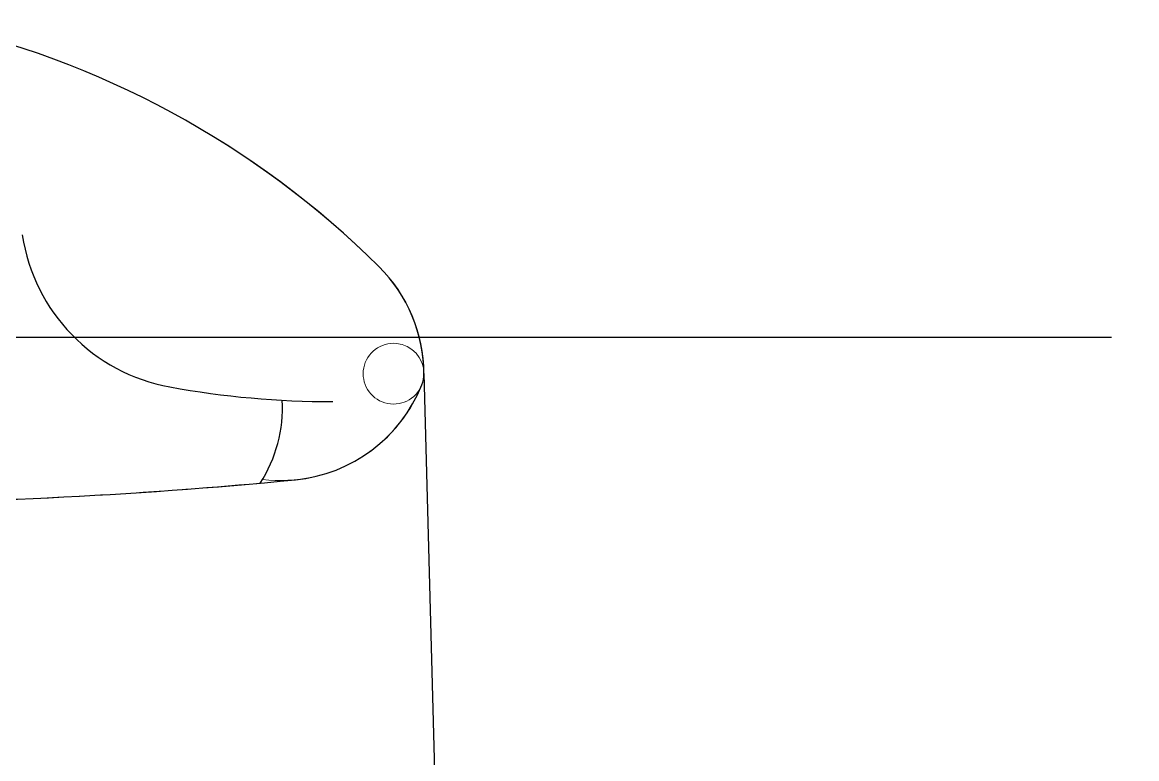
# Model space of a CAD drawing. Header units: millimetres. Extents: x 2148 to 2681, y 758 to 986.
# Drawn here: x 2293.4048 to 2293.8939, y 875.3336 to 875.6568 of the extents above; entities that cross this region are included whole.
import ezdxf

# ---------------------------------------------------------------- set-up
doc = ezdxf.new("R2010")
doc.units = ezdxf.units.MM
doc.linetypes.add('CENTER2', pattern=[28.575000000000003, 19.05, -3.175, 3.175, -3.175])
for name, color, linetype in [('0.1', 193, 'Continuous'), ('0.4', 121, 'Continuous'), ('S_GRID LINES', 252, 'Continuous')]:
    doc.layers.add(name, color=color, linetype=linetype)

msp = doc.modelspace()

# ---------------------------------------------------------------- linework, layer by layer
at = {"layer": '0.1'}
msp.add_line((2293.581099038554, 875.5026324430899, -1.97790778295878e-08), (2293.587635074876, 875.2588024277309, -1.97790778295878e-08), dxfattribs=at)
msp.add_line((2293.581099038554, 875.5026324430899, -1.97790778295878e-08), (2293.587635074876, 875.2588024277309, -1.97790778295878e-08), dxfattribs=at)
msp.add_line((2293.581099038554, 875.5026324430899, -1.97790778295878e-08), (2293.587635074876, 875.2588024277309, -1.97790778295878e-08), dxfattribs=at)
msp.add_line((2293.581099038554, 875.5026324430899, -1.97790778295878e-08), (2293.587635074876, 875.2588024277309, -1.97790778295878e-08), dxfattribs=at)
msp.add_line((2293.581099038554, 875.5026324430899, -1.97790778295878e-08), (2293.587635074876, 875.2588024277309, -1.97790778295878e-08), dxfattribs=at)
msp.add_line((2293.581099038554, 875.5026324430899, -1.97790778295878e-08), (2293.587635074876, 875.2588024277309, -1.97790778295878e-08), dxfattribs=at)
msp.add_line((2293.581099038554, 875.5026324430899, -1.97790778295878e-08), (2293.587635074876, 875.2588024277309, -1.97790778295878e-08), dxfattribs=at)
msp.add_line((2293.581099038554, 875.5026324430899, -1.97790778295878e-08), (2293.587635074876, 875.2588024277309, -1.97790778295878e-08), dxfattribs=at)
msp.add_line((2293.581099038554, 875.5026324430899, -1.97790778295878e-08), (2293.587635074876, 875.2588024277309, -1.97790778295878e-08), dxfattribs=at)
msp.add_line((2293.581099038554, 875.5026324430899, -1.97790778295878e-08), (2293.587635074876, 875.2588024277309, -1.97790778295878e-08), dxfattribs=at)
for centre, radius, start, end in [((2293.27972090767, 875.2655340119334, -1.97790778295878e-08), 0.3999989999899999, 45.23985393808178, 77.85706656655718), ((2293.27972090767, 875.2655340119334, -1.97790778295878e-08), 0.3999989999899999, 45.23985393808178, 77.85706656655718), ((2293.27972090767, 875.2655340119334, -1.97790778295878e-08), 0.3999989999899999, 45.23985393808178, 77.85706656655718), ((2293.27972090767, 875.2655340119334, -1.97790778295878e-08), 0.3999989999899999, 45.23985393808178, 77.85706656655718), ((2293.27972090767, 875.2655340119334, -1.97790778295878e-08), 0.3999989999899999, 45.23985393808178, 77.85706656655718), ((2293.27972090767, 875.2655340119334, -1.97790778295878e-08), 0.3999989999899999, 45.23985393808178, 77.85706656655718), ((2293.27972090767, 875.2655340119334, -1.97790778295878e-08), 0.3999989999899999, 45.23985393808178, 77.85706656655718), ((2293.27972090767, 875.2655340119334, -1.97790778295878e-08), 0.3999989999899999, 45.23985393808178, 77.85706656655718), ((2293.27972090767, 875.2655340119334, -1.97790778295878e-08), 0.3999989999899999, 45.23985393808178, 77.85706656655718), ((2293.27972090767, 875.2655340119334, -1.97790778295878e-08), 0.3999989999899999, 45.23985393808178, 77.85706656655718), ((2293.483923317824, 875.5754366191056, -1.97790778295878e-08), 0.079999799998, 188.6098964166623, 259.7071829857526), ((2293.483923317824, 875.5754366191056, -1.97790778295878e-08), 0.079999799998, 188.6098964166623, 259.7071829857526), ((2293.483923317824, 875.5754366191056, -1.97790778295878e-08), 0.079999799998, 188.6098964166623, 259.7071829857526), ((2293.483923317824, 875.5754366191056, -1.97790778295878e-08), 0.079999799998, 188.6098964166623, 259.7071829857526), ((2293.483923317824, 875.5754366191056, -1.97790778295878e-08), 0.079999799998, 188.6098964166623, 259.7071829857526), ((2293.483923317824, 875.5754366191056, -1.97790778295878e-08), 0.079999799998, 188.6098964166623, 259.7071829857526), ((2293.483923317824, 875.5754366191056, -1.97790778295878e-08), 0.079999799998, 188.6098964166623, 259.7071829857526), ((2293.483923317824, 875.5754366191056, -1.97790778295878e-08), 0.079999799998, 188.6098964166623, 259.7071829857526), ((2293.483923317824, 875.5754366191056, -1.97790778295878e-08), 0.079999799998, 188.6098964166623, 259.7071829857526), ((2293.483923317824, 875.5754366191056, -1.97790778295878e-08), 0.079999799998, 188.6098964166623, 259.7071829857526), ((2293.514433812397, 875.5022203188807, -1.97790778295878e-08), 0.06666649999833334, 0, 45.23985393808178), ((2293.514433812397, 875.5022203188807, -1.97790778295878e-08), 0.06666649999833334, 0, 45.23985393808178), ((2293.514433812397, 875.5022203188807, -1.97790778295878e-08), 0.06666649999833334, 0, 45.23985393808178), ((2293.514433812397, 875.5022203188807, -1.97790778295878e-08), 0.06666649999833334, 0, 45.23985393808178), ((2293.514433812397, 875.5022203188807, -1.97790778295878e-08), 0.06666649999833334, 0, 45.23985393808178), ((2293.514433812397, 875.5022203188807, -1.97790778295878e-08), 0.06666649999833334, 0, 45.23985393808178), ((2293.514433812397, 875.5022203188807, -1.97790778295878e-08), 0.06666649999833334, 0, 45.23985393808178), ((2293.514433812397, 875.5022203188807, -1.97790778295878e-08), 0.06666649999833334, 0, 45.23985393808178), ((2293.514433812397, 875.5022203188807, -1.97790778295878e-08), 0.06666649999833334, 0, 45.23985393808178), ((2293.514433812397, 875.5022203188807, -1.97790778295878e-08), 0.06666649999833334, 0, 45.23985393808178), ((2293.567765993317, 875.502550018248, -1.97790778295878e-08), 0.01333329999966667, 338.2052513048289, 0.354197793494973), ((2293.567765993317, 875.502550018248, -1.97790778295878e-08), 0.01333329999966667, 338.2052513048289, 0.354197793494973), ((2293.567765993317, 875.502550018248, -1.97790778295878e-08), 0.01333329999966667, 338.2052513048289, 0.354197793494973), ((2293.567765993317, 875.502550018248, -1.97790778295878e-08), 0.01333329999966667, 338.2052513048289, 0.354197793494973), ((2293.567765993317, 875.502550018248, -1.97790778295878e-08), 0.01333329999966667, 338.2052513048289, 0.354197793494973), ((2293.567765993317, 875.502550018248, -1.97790778295878e-08), 0.01333329999966667, 338.2052513048289, 0.354197793494973), ((2293.567765993317, 875.502550018248, -1.97790778295878e-08), 0.01333329999966667, 338.2052513048289, 0.354197793494973), ((2293.567765993317, 875.502550018248, -1.97790778295878e-08), 0.01333329999966667, 338.2052513048289, 0.354197793494973), ((2293.567765993317, 875.502550018248, -1.97790778295878e-08), 0.01333329999966667, 338.2052513048289, 0.354197793494973), ((2293.567765993317, 875.502550018248, -1.97790778295878e-08), 0.01333329999966667, 338.2052513048289, 0.354197793494973), ((2293.518245057919, 875.5223517146321, -1.97790778295878e-08), 0.06666649999833334, 275.5579196270638, 338.2052513048289), ((2293.518245057919, 875.5223517146321, -1.97790778295878e-08), 0.06666649999833334, 275.5579196270638, 338.2052513048289), ((2293.518245057919, 875.5223517146321, -1.97790778295878e-08), 0.06666649999833334, 275.5579196270638, 338.2052513048289), ((2293.518245057919, 875.5223517146321, -1.97790778295878e-08), 0.06666649999833334, 275.5579196270638, 338.2052513048289), ((2293.518245057919, 875.5223517146321, -1.97790778295878e-08), 0.06666649999833334, 275.5579196270638, 338.2052513048289), ((2293.518245057919, 875.5223517146321, -1.97790778295878e-08), 0.06666649999833334, 275.5579196270638, 338.2052513048289), ((2293.518245057919, 875.5223517146321, -1.97790778295878e-08), 0.06666649999833334, 275.5579196270638, 338.2052513048289), ((2293.518245057919, 875.5223517146321, -1.97790778295878e-08), 0.06666649999833334, 275.5579196270638, 338.2052513048289), ((2293.518245057919, 875.5223517146321, -1.97790778295878e-08), 0.06666649999833334, 275.5579196270638, 338.2052513048289), ((2293.518245057919, 875.5223517146321, -1.97790778295878e-08), 0.06666649999833334, 275.5579196270638, 338.2052513048289), ((2293.541100412392, 875.8902862147031, -1.97790778295878e-08), 0.3999989999899999, 259.7071829857526, 270), ((2293.541100412392, 875.8902862147031, -1.97790778295878e-08), 0.3999989999899999, 259.7071829857526, 270), ((2293.541100412392, 875.8902862147031, -1.97790778295878e-08), 0.3999989999899999, 259.7071829857526, 270), ((2293.541100412392, 875.8902862147031, -1.97790778295878e-08), 0.3999989999899999, 259.7071829857526, 270), ((2293.541100412392, 875.8902862147031, -1.97790778295878e-08), 0.3999989999899999, 259.7071829857526, 270), ((2293.541100412392, 875.8902862147031, -1.97790778295878e-08), 0.3999989999899999, 259.7071829857526, 270), ((2293.541100412392, 875.8902862147031, -1.97790778295878e-08), 0.3999989999899999, 259.7071829857526, 270), ((2293.541100412392, 875.8902862147031, -1.97790778295878e-08), 0.3999989999899999, 259.7071829857526, 270), ((2293.541100412392, 875.8902862147031, -1.97790778295878e-08), 0.3999989999899999, 259.7071829857526, 270), ((2293.541100412392, 875.8902862147031, -1.97790778295878e-08), 0.3999989999899999, 259.7071829857526, 270), ((2293.458981311547, 875.4873461900813, -1.97790778295878e-08), 0.05999984999849999, 326.8616794757604, 3.400537915627815), ((2293.458981311547, 875.4873461900813, -1.97790778295878e-08), 0.05999984999849999, 326.8616794757604, 3.400537915627815), ((2293.458981311547, 875.4873461900813, -1.97790778295878e-08), 0.05999984999849999, 326.8616794757604, 3.400537915627815), ((2293.458981311547, 875.4873461900813, -1.97790778295878e-08), 0.05999984999849999, 326.8616794757604, 3.400537915627815), ((2293.458981311547, 875.4873461900813, -1.97790778295878e-08), 0.05999984999849999, 326.8616794757604, 3.400537915627815), ((2293.458981311547, 875.4873461900813, -1.97790778295878e-08), 0.05999984999849999, 326.8616794757604, 3.400537915627815), ((2293.458981311547, 875.4873461900813, -1.97790778295878e-08), 0.05999984999849999, 326.8616794757604, 3.400537915627815), ((2293.458981311547, 875.4873461900813, -1.97790778295878e-08), 0.05999984999849999, 326.8616794757604, 3.400537915627815), ((2293.458981311547, 875.4873461900813, -1.97790778295878e-08), 0.05999984999849999, 326.8616794757604, 3.400537915627815), ((2293.458981311547, 875.4873461900813, -1.97790778295878e-08), 0.05999984999849999, 326.8616794757604, 3.400537915627815), ((2293.307767662412, 877.6853223659515, -1.97790778295878e-08), 2.239853738247487, 264.4420803729362, 275.5579196270638), ((2293.307767662412, 877.6853223659515, -1.97790778295878e-08), 2.239853738247487, 264.4420803729362, 275.5579196270638), ((2293.307767662412, 877.6853223659515, -1.97790778295878e-08), 2.239853738247487, 264.4420803729362, 275.5579196270638), ((2293.307767662412, 877.6853223659515, -1.97790778295878e-08), 2.239853738247487, 264.4420803729362, 275.5579196270638), ((2293.307767662412, 877.6853223659515, -1.97790778295878e-08), 2.239853738247487, 264.4420803729362, 275.5579196270638), ((2293.307767662412, 877.6853223659515, -1.97790778295878e-08), 2.239853738247487, 264.4420803729362, 275.5579196270638), ((2293.307767662412, 877.6853223659515, -1.97790778295878e-08), 2.239853738247487, 264.4420803729362, 275.5579196270638), ((2293.307767662412, 877.6853223659515, -1.97790778295878e-08), 2.239853738247487, 264.4420803729362, 275.5579196270638), ((2293.307767662412, 877.6853223659515, -1.97790778295878e-08), 2.239853738247487, 264.4420803729362, 275.5579196270638), ((2293.307767662412, 877.6853223659515, -1.97790778295878e-08), 2.239853738247487, 264.4420803729362, 275.5579196270638)]:
    msp.add_arc(centre, radius, start, end, dxfattribs=at)
at = {"layer": '0.4', "color": 193, "lineweight": 0, "ltscale": 0.5}
msp.add_line((2293.581099038554, 875.5026324430899, -1.97790778295878e-08), (2293.587635074876, 875.2588024277309, -1.97790778295878e-08), dxfattribs=at)
msp.add_line((2293.581099038554, 875.5026324430899, -1.97790778295878e-08), (2293.587635074876, 875.2588024277309, -1.97790778295878e-08), dxfattribs=at)
msp.add_line((2293.581099038554, 875.5026324430899, -1.97790778295878e-08), (2293.587635074876, 875.2588024277309, -1.97790778295878e-08), dxfattribs=at)
msp.add_line((2293.581099038554, 875.5026324430899, -1.97790778295878e-08), (2293.587635074876, 875.2588024277309, -1.97790778295878e-08), dxfattribs=at)
msp.add_line((2293.581099038554, 875.5026324430899, -1.97790778295878e-08), (2293.587635074876, 875.2588024277309, -1.97790778295878e-08), dxfattribs=at)
msp.add_line((2293.581099038554, 875.5026324430899, -1.97790778295878e-08), (2293.587635074876, 875.2588024277309, -1.97790778295878e-08), dxfattribs=at)
msp.add_line((2293.581099038554, 875.5026324430899, -1.97790778295878e-08), (2293.587635074876, 875.2588024277309, -1.97790778295878e-08), dxfattribs=at)
msp.add_line((2293.581099038554, 875.5026324430899, -1.97790778295878e-08), (2293.587635074876, 875.2588024277309, -1.97790778295878e-08), dxfattribs=at)
msp.add_line((2293.581099038554, 875.5026324430899, -1.97790778295878e-08), (2293.587635074876, 875.2588024277309, -1.97790778295878e-08), dxfattribs=at)
msp.add_line((2293.581099038554, 875.5026324430899, -1.97790778295878e-08), (2293.587635074876, 875.2588024277309, -1.97790778295878e-08), dxfattribs=at)
for centre, radius, start, end in [((2293.27972090767, 875.2655340119334, -1.97790778295878e-08), 0.3999989999899703, 45.23985393808178, 78.00152652352564), ((2293.27972090767, 875.2655340119334, -1.97790778295878e-08), 0.3999989999899703, 45.23985393808178, 78.00152652352564), ((2293.27972090767, 875.2655340119334, -1.97790778295878e-08), 0.3999989999899703, 45.23985393808178, 78.00152652352564), ((2293.27972090767, 875.2655340119334, -1.97790778295878e-08), 0.3999989999899703, 45.23985393808178, 78.00152652352564), ((2293.27972090767, 875.2655340119334, -1.97790778295878e-08), 0.3999989999899703, 45.23985393808178, 78.00152652352564), ((2293.27972090767, 875.2655340119334, -1.97790778295878e-08), 0.3999989999899703, 45.23985393808178, 78.00152652352564), ((2293.27972090767, 875.2655340119334, -1.97790778295878e-08), 0.3999989999899703, 45.23985393808178, 78.00152652352564), ((2293.27972090767, 875.2655340119334, -1.97790778295878e-08), 0.3999989999899703, 45.23985393808178, 78.00152652352564), ((2293.27972090767, 875.2655340119334, -1.97790778295878e-08), 0.3999989999899703, 45.23985393808178, 78.00152652352564), ((2293.27972090767, 875.2655340119334, -1.97790778295878e-08), 0.3999989999899703, 45.23985393808178, 78.00152652352564), ((2293.514433812397, 875.5022203188807, -1.97790778295878e-08), 0.06666649999835818, 0.354197793494973, 45.23985393808178), ((2293.514433812397, 875.5022203188807, -1.97790778295878e-08), 0.06666649999835818, 0.354197793494973, 45.23985393808178), ((2293.514433812397, 875.5022203188807, -1.97790778295878e-08), 0.06666649999835818, 0.354197793494973, 45.23985393808178), ((2293.514433812397, 875.5022203188807, -1.97790778295878e-08), 0.06666649999835818, 0.354197793494973, 45.23985393808178), ((2293.514433812397, 875.5022203188807, -1.97790778295878e-08), 0.06666649999835818, 0.354197793494973, 45.23985393808178), ((2293.514433812397, 875.5022203188807, -1.97790778295878e-08), 0.06666649999835818, 0.354197793494973, 45.23985393808178), ((2293.514433812397, 875.5022203188807, -1.97790778295878e-08), 0.06666649999835818, 0.354197793494973, 45.23985393808178), ((2293.514433812397, 875.5022203188807, -1.97790778295878e-08), 0.06666649999835818, 0.354197793494973, 45.23985393808178), ((2293.514433812397, 875.5022203188807, -1.97790778295878e-08), 0.06666649999835818, 0.354197793494973, 45.23985393808178), ((2293.514433812397, 875.5022203188807, -1.97790778295878e-08), 0.06666649999835818, 0.354197793494973, 45.23985393808178), ((2293.567765993317, 875.502550018248, -1.97790778295878e-08), 0.01333329999936146, 0, 338.2052513048289), ((2293.567765993317, 875.502550018248, -1.97790778295878e-08), 0.01333329999936146, 0, 338.2052513048289), ((2293.567765993317, 875.502550018248, -1.97790778295878e-08), 0.01333329999936146, 0, 338.2052513048289), ((2293.567765993317, 875.502550018248, -1.97790778295878e-08), 0.01333329999936146, 0, 338.2052513048289), ((2293.567765993317, 875.502550018248, -1.97790778295878e-08), 0.01333329999936146, 0, 338.2052513048289), ((2293.567765993317, 875.502550018248, -1.97790778295878e-08), 0.01333329999936146, 0, 338.2052513048289), ((2293.567765993317, 875.502550018248, -1.97790778295878e-08), 0.01333329999936146, 0, 338.2052513048289), ((2293.567765993317, 875.502550018248, -1.97790778295878e-08), 0.01333329999936146, 0, 338.2052513048289), ((2293.567765993317, 875.502550018248, -1.97790778295878e-08), 0.01333329999936146, 0, 338.2052513048289), ((2293.567765993317, 875.502550018248, -1.97790778295878e-08), 0.01333329999936146, 0, 338.2052513048289), ((2293.567765993317, 875.502550018248, -1.97790778295878e-08), 0.01333329999936146, 338.2052513048289, 0), ((2293.567765993317, 875.502550018248, -1.97790778295878e-08), 0.01333329999936146, 338.2052513048289, 0), ((2293.567765993317, 875.502550018248, -1.97790778295878e-08), 0.01333329999936146, 338.2052513048289, 0), ((2293.567765993317, 875.502550018248, -1.97790778295878e-08), 0.01333329999936146, 338.2052513048289, 0), ((2293.567765993317, 875.502550018248, -1.97790778295878e-08), 0.01333329999936146, 338.2052513048289, 0), ((2293.567765993317, 875.502550018248, -1.97790778295878e-08), 0.01333329999936146, 338.2052513048289, 0), ((2293.567765993317, 875.502550018248, -1.97790778295878e-08), 0.01333329999936146, 338.2052513048289, 0), ((2293.567765993317, 875.502550018248, -1.97790778295878e-08), 0.01333329999936146, 338.2052513048289, 0), ((2293.567765993317, 875.502550018248, -1.97790778295878e-08), 0.01333329999936146, 338.2052513048289, 0), ((2293.567765993317, 875.502550018248, -1.97790778295878e-08), 0.01333329999936146, 338.2052513048289, 0), ((2293.518245057919, 875.5223517146321, -1.97790778295878e-08), 0.06666649999832903, 263.1068237185328, 338.2052513048289), ((2293.518245057919, 875.5223517146321, -1.97790778295878e-08), 0.06666649999832903, 263.1068237185328, 338.2052513048289), ((2293.518245057919, 875.5223517146321, -1.97790778295878e-08), 0.06666649999832903, 263.1068237185328, 338.2052513048289), ((2293.518245057919, 875.5223517146321, -1.97790778295878e-08), 0.06666649999832903, 263.1068237185328, 338.2052513048289), ((2293.518245057919, 875.5223517146321, -1.97790778295878e-08), 0.06666649999832903, 263.1068237185328, 338.2052513048289), ((2293.518245057919, 875.5223517146321, -1.97790778295878e-08), 0.06666649999832903, 263.1068237185328, 338.2052513048289), ((2293.518245057919, 875.5223517146321, -1.97790778295878e-08), 0.06666649999832903, 263.1068237185328, 338.2052513048289), ((2293.518245057919, 875.5223517146321, -1.97790778295878e-08), 0.06666649999832903, 263.1068237185328, 338.2052513048289), ((2293.518245057919, 875.5223517146321, -1.97790778295878e-08), 0.06666649999832903, 263.1068237185328, 338.2052513048289), ((2293.518245057919, 875.5223517146321, -1.97790778295878e-08), 0.06666649999832903, 263.1068237185328, 338.2052513048289), ((2293.518245057919, 875.5223517146321, -1.97790778295878e-08), 0.06666649999832903, 275.5579196270638, 338.2052513048289), ((2293.518245057919, 875.5223517146321, -1.97790778295878e-08), 0.06666649999832903, 275.5579196270638, 338.2052513048289), ((2293.518245057919, 875.5223517146321, -1.97790778295878e-08), 0.06666649999832903, 275.5579196270638, 338.2052513048289), ((2293.518245057919, 875.5223517146321, -1.97790778295878e-08), 0.06666649999832903, 275.5579196270638, 338.2052513048289), ((2293.518245057919, 875.5223517146321, -1.97790778295878e-08), 0.06666649999832903, 275.5579196270638, 338.2052513048289), ((2293.518245057919, 875.5223517146321, -1.97790778295878e-08), 0.06666649999832903, 275.5579196270638, 338.2052513048289), ((2293.518245057919, 875.5223517146321, -1.97790778295878e-08), 0.06666649999832903, 275.5579196270638, 338.2052513048289), ((2293.518245057919, 875.5223517146321, -1.97790778295878e-08), 0.06666649999832903, 275.5579196270638, 338.2052513048289), ((2293.518245057919, 875.5223517146321, -1.97790778295878e-08), 0.06666649999832903, 275.5579196270638, 338.2052513048289), ((2293.518245057919, 875.5223517146321, -1.97790778295878e-08), 0.06666649999832903, 275.5579196270638, 338.2052513048289), ((2293.307767662412, 877.6853223659515, -1.97790778295878e-08), 2.239853738247374, 264.4420803729362, 275.5579196270638), ((2293.307767662412, 877.6853223659515, -1.97790778295878e-08), 2.239853738247374, 264.4420803729362, 275.5579196270638), ((2293.307767662412, 877.6853223659515, -1.97790778295878e-08), 2.239853738247374, 264.4420803729362, 275.5579196270638), ((2293.307767662412, 877.6853223659515, -1.97790778295878e-08), 2.239853738247374, 264.4420803729362, 275.5579196270638), ((2293.307767662412, 877.6853223659515, -1.97790778295878e-08), 2.239853738247374, 264.4420803729362, 275.5579196270638), ((2293.307767662412, 877.6853223659515, -1.97790778295878e-08), 2.239853738247374, 264.4420803729362, 275.5579196270638), ((2293.307767662412, 877.6853223659515, -1.97790778295878e-08), 2.239853738247374, 264.4420803729362, 275.5579196270638), ((2293.307767662412, 877.6853223659515, -1.97790778295878e-08), 2.239853738247374, 264.4420803729362, 275.5579196270638), ((2293.307767662412, 877.6853223659515, -1.97790778295878e-08), 2.239853738247374, 264.4420803729362, 275.5579196270638), ((2293.307767662412, 877.6853223659515, -1.97790778295878e-08), 2.239853738247374, 264.4420803729362, 275.5579196270638), ((2293.307767662412, 877.6853223659515, -1.97790778295878e-08), 2.239853738247374, 271.3249284373434, 275.1602137711159), ((2293.307767662412, 877.6853223659515, -1.97790778295878e-08), 2.239853738247374, 271.3249284373434, 275.1602137711159), ((2293.307767662412, 877.6853223659515, -1.97790778295878e-08), 2.239853738247374, 271.3249284373434, 275.1602137711159), ((2293.307767662412, 877.6853223659515, -1.97790778295878e-08), 2.239853738247374, 271.3249284373434, 275.1602137711159), ((2293.307767662412, 877.6853223659515, -1.97790778295878e-08), 2.239853738247374, 271.3249284373434, 275.1602137711159), ((2293.307767662412, 877.6853223659515, -1.97790778295878e-08), 2.239853738247374, 271.3249284373434, 275.1602137711159), ((2293.307767662412, 877.6853223659515, -1.97790778295878e-08), 2.239853738247374, 271.3249284373434, 275.1602137711159), ((2293.307767662412, 877.6853223659515, -1.97790778295878e-08), 2.239853738247374, 271.3249284373434, 275.1602137711159), ((2293.307767662412, 877.6853223659515, -1.97790778295878e-08), 2.239853738247374, 271.3249284373434, 275.1602137711159), ((2293.307767662412, 877.6853223659515, -1.97790778295878e-08), 2.239853738247374, 271.3249284373434, 275.1602137711159), ((2293.458981311547, 875.4873461900813, -1.97790778295878e-08), 0.05999984999856581, 326.8616794757604, 328.6910394296015), ((2293.458981311547, 875.4873461900813, -1.97790778295878e-08), 0.05999984999856581, 326.8616794757604, 328.6910394296015), ((2293.458981311547, 875.4873461900813, -1.97790778295878e-08), 0.05999984999856581, 326.8616794757604, 328.6910394296015), ((2293.458981311547, 875.4873461900813, -1.97790778295878e-08), 0.05999984999856581, 326.8616794757604, 328.6910394296015), ((2293.458981311547, 875.4873461900813, -1.97790778295878e-08), 0.05999984999856581, 326.8616794757604, 328.6910394296015), ((2293.458981311547, 875.4873461900813, -1.97790778295878e-08), 0.05999984999856581, 326.8616794757604, 328.6910394296015), ((2293.458981311547, 875.4873461900813, -1.97790778295878e-08), 0.05999984999856581, 326.8616794757604, 328.6910394296015), ((2293.458981311547, 875.4873461900813, -1.97790778295878e-08), 0.05999984999856581, 326.8616794757604, 328.6910394296015), ((2293.458981311547, 875.4873461900813, -1.97790778295878e-08), 0.05999984999856581, 326.8616794757604, 328.6910394296015), ((2293.458981311547, 875.4873461900813, -1.97790778295878e-08), 0.05999984999856581, 326.8616794757604, 328.6910394296015)]:
    msp.add_arc(centre, radius, start, end, dxfattribs=at)
at = {"layer": 'S_GRID LINES', "linetype": 'CENTER2', "ltscale": 0.2}
msp.add_line((2304.042821397752, 875.5185079531632, -1.646909499330181e-08), (2282.475409545386, 875.5185079531632, -1.083355502920358e-08), dxfattribs=at)

doc.saveas('drawing.dxf')
